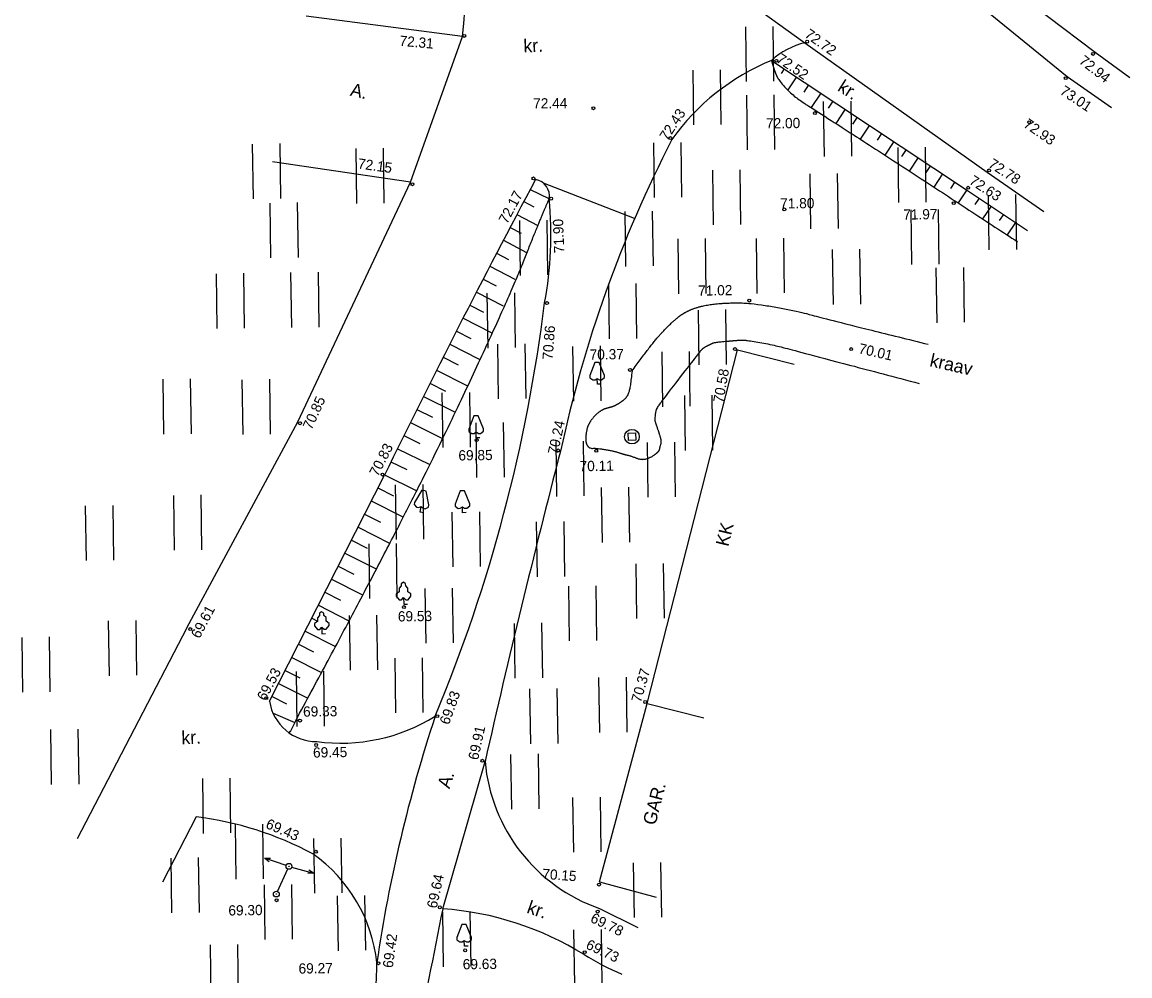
# Model space of a CAD drawing. Extents: x 631826 to 632288, y 6446421 to 6447170.
# Drawn here: x 631901 to 631976.8, y 6446999 to 6447064.2 of the extents above; entities that cross this region are included whole.
import ezdxf

# ---------------------------------------------------------------- set-up
doc = ezdxf.new("R2010")
doc.units = 0
for name, color, linetype in [('41', 7, 'Continuous'), ('ASFBET', 7, 'Continuous'), ('HALJASTUS', 7, 'Continuous'), ('HOONED', 7, 'Continuous'), ('KAEVUD', 7, 'Continuous'), ('KORGUSED', 7, 'Continuous'), ('POSTID', 7, 'Continuous'), ('PUUD', 7, 'Continuous'), ('VALLID', 7, 'Continuous'), ('VESI', 7, 'Continuous')]:
    doc.layers.add(name, color=color, linetype=linetype)

# ---------------------------------------------------------------- blocks, each defined once
blk = doc.blocks.new('PL')
at = {"layer": 'PUUD'}
blk.add_lwpolyline([(0, 9), (3, 6), (6, 6), (10, 11), (10, 14), (6, 17), (6, 22), (3, 25), (3, 28), (0, 30), (-3, 28), (-3, 25), (-6, 22), (-6, 17), (-10, 14), (-10, 11), (-6, 6), (-3, 6), (0, 9), (0, 0), (5, 0)], dxfattribs=at)
blk = doc.blocks.new('PI')
for p, q in [((-3, 30), (-10, 12)), ((3, 30), (-3, 30)), ((10, 12), (3, 30)), ((-10, 12), (-10, 9)), ((-10, 9), (-6, 6)), ((-6, 6), (-3, 6)), ((-3, 6), (0, 8)), ((0, 0), (0, 8)), ((0, 8), (3, 6)), ((5, 0), (0, 0)), ((3, 6), (6, 6)), ((6, 6), (10, 9)), ((10, 9), (10, 12))]:
    blk.add_line(p, q)
blk = doc.blocks.new('HEIN')
at = {"layer": '41'}
for p, q in [((-10.6, -0.8), (-10.6, 49.2)), ((14.4, -0.8), (14.4, 49.2))]:
    blk.add_line(p, q, dxfattribs=at)
blk = doc.blocks.new('LAT3')
for radius in [2.5, 0.167]:
    blk.add_circle((0, 0), radius)
blk = doc.blocks.new('NOOLM')
for p, q in [((2.5, 0), (21.84, 0)), ((21.84, 0), (17.33, 1.5)), ((21.84, 0), (17.33, -1.48))]:
    blk.add_line(p, q)
blk = doc.blocks.new('KD')
for p, q in [((-5, 5), (5, 5)), ((-5, -5), (-5, 5)), ((5, 5), (5, -5)), ((5, -5), (-5, -5))]:
    blk.add_line(p, q)
blk.add_circle((0, 0), 10)

msp = doc.modelspace()

# ---------------------------------------------------------------- linework, layer by layer
at = {"layer": 'ASFBET'}
for p, q in [((631932.604, 6447078.599), (631954.595, 6447062.811)), ((631931.17, 6447063.238), (631920.48, 6447064.618)), ((631974.443, 6447062.169), (631976.818, 6447060.442)), ((631972.539, 6447060.506), (631975.567, 6447058.376)), ((631927.617, 6447053.258), (631918.177, 6447054.654)), ((631942.94, 6447050.776), (631936.715, 6447053.195)), ((631917.964, 6447017.741), (631925.802, 6447033.18)), ((631912.303, 6447022.775), (631904.797, 6447008.321)), ((631929.811, 6447003.546), (631932.708, 6447013.615)), ((631912.952, 6447009.841), (631910.638, 6447005.363)), ((631940.534, 6447003.562), (631943.156, 6447002.263))]:
    msp.add_line(p, q, dxfattribs=at)
for points in [[(631938.477, 6447085.897), (631960.025, 6447070.706), (631972.539, 6447060.506)], [(631912.303, 6447022.775), (631919.906, 6447036.866), (631927.617, 6447053.258), (631931.17, 6447063.238)], [(631954.595, 6447062.811), (631967.058, 6447053.962), (631970.927, 6447051.268)]]:
    msp.add_lwpolyline(points, dxfattribs=at)
for centre, radius, start, end in [((631762.148, 6447078.819), 169.738, 354.73316, 359.58652), ((631955.791, 6447057.758), 5.192, 103.31563, 132.2283), ((631958.28, 6447047.087), 15.699, 112.38605, 144.55627), ((632022.134, 6447016.788), 86.179, 152.79168, 167.9013), ((632519.708, 6446742.498), 661.227, 151.947574, 153.920941), ((631935.942, 6447052.308), 1.172, 350.68221, 79.06043), ((631912.1, 6447049.68), 25.117, 349.27584, 5.57083), ((631829.489, 6447058.247), 108.103, 337.40754, 352.96477), ((632585.41, 6446866.233), 669.135, 165.404455, 167.275766), ((631921.183, 6447018.245), 3.258, 188.9034, 270.24329), ((631922.828, 6447027.183), 12.304, 262.38412, 301.71858), ((632023.866, 6446985.451), 99.604, 161.70572, 171.67852), ((631944.413, 6447014.654), 11.75, 185.06975, 250.72489), ((631910.109, 6446987.154), 22.864, 61.76347, 82.8571), ((631914.87, 6446998.714), 10.505, 6.29792, 54.79194), ((633050.653, 6446777.662), 1143.376, 168.605755, 169.574563), ((631928.268, 6446982.296), 21.306, 58.25969, 85.84638), ((631949.518, 6447016.648), 19.087, 238.25969, 247.02571), ((631903.038, 6446999.993), 22.273, 348.03384, 359.67368)]:
    msp.add_arc(centre, radius, start, end, dxfattribs=at)
at = {"layer": 'HOONED'}
for p, q in [((631943.807, 6447017.596), (631949.977, 6447041.803)), ((631949.977, 6447041.803), (631953.852, 6447040.815)), ((631940.541, 6447005.379), (631943.807, 6447017.596)), ((631943.807, 6447017.596), (631947.682, 6447016.608)), ((631940.541, 6447005.379), (631944.405, 6447004.347))]:
    msp.add_line(p, q, dxfattribs=at)
at = {"layer": 'KORGUSED'}
for centre in [(631931.283, 6447063.277), (631954.743, 6447062.882), (631974.301, 6447062.047), (631952.636, 6447061.571), (631972.435, 6447060.386), (631940.12, 6447058.328), (631955.277, 6447057.995), (631969.932, 6447057.366), (631945.389, 6447056.288), (631967.188, 6447054.075), (631927.737, 6447053.125), (631936.016, 6447053.528), (631965.76, 6447052.89), (631937.222, 6447052.138), (631953.181, 6447051.404), (631964.772, 6447051.831), (631936.944, 6447044.995), (631950.783, 6447045.168), (631949.807, 6447041.844), (631957.754, 6447041.848), (631942.624, 6447040.419), (631920.048, 6447036.768), (631932.133, 6447035.62), (631937.708, 6447034.913), (631940.317, 6447034.888), (631925.694, 6447033.258), (631927.155, 6447024.188), (631912.539, 6447022.687), (631917.739, 6447017.955), (631943.663, 6447017.693), (631929.435, 6447016.725), (631920.047, 6447016.426), (631921.152, 6447014.754), (631932.528, 6447013.677), (631921.134, 6447007.444), (631940.504, 6447005.199), (631918.446, 6447004.129), (631929.615, 6447003.643), (631940.412, 6447003.354), (631931.348, 6447000.7), (631939.529, 6447000.577), (631925.42, 6446999.818)]:
    msp.add_circle(centre, 0.1, dxfattribs=at)
at = {"layer": 'POSTID'}
msp.add_line((631918.512, 6447004.733), (631919.21, 6447006.267), dxfattribs=at)
for radius in [0.2, 0.0134]:
    msp.add_circle((631918.429, 6447004.551), radius, dxfattribs=at)
at = {"layer": 'VALLID'}
for p, q in [((631952.339, 6447061.579), (631952.317, 6447061.546)), ((631953.172, 6447061.027), (631952.965, 6447060.715)), ((631954.006, 6447060.473), (631953.413, 6447059.579)), ((631954.84, 6447059.921), (631954.511, 6447059.425)), ((631955.672, 6447059.369), (631955.013, 6447058.373)), ((631956.506, 6447058.816), (631956.179, 6447058.324)), ((631957.339, 6447058.264), (631956.694, 6447057.29)), ((631958.173, 6447057.712), (631957.853, 6447057.229)), ((631959.007, 6447057.16), (631958.373, 6447056.203)), ((631959.84, 6447056.607), (631959.526, 6447056.133)), ((631960.674, 6447056.055), (631960.051, 6447055.115)), ((631961.507, 6447055.503), (631961.199, 6447055.036)), ((631962.341, 6447054.95), (631961.728, 6447054.025)), ((631963.174, 6447054.398), (631962.871, 6447053.939)), ((631964.008, 6447053.845), (631963.404, 6447052.934)), ((631964.842, 6447053.293), (631964.542, 6447052.84)), ((631937.098, 6447052.119), (631935.821, 6447052.753)), ((631965.675, 6447052.74), (631965.074, 6447051.846)), ((631966.505, 6447052.182), (631966.208, 6447051.741)), ((631935.359, 6447051.944), (631936.034, 6447051.586)), ((631967.335, 6447051.625), (631966.749, 6447050.752)), ((631934.891, 6447051.06), (631936.319, 6447050.306)), ((631968.165, 6447051.067), (631967.875, 6447050.636)), ((631934.426, 6447050.175), (631935.178, 6447049.78)), ((631968.995, 6447050.51), (631968.421, 6447049.656)), ((631933.961, 6447049.289), (631935.539, 6447048.463)), ((631933.497, 6447048.404), (631934.322, 6447047.973)), ((631933.036, 6447047.516), (631934.749, 6447046.626)), ((631932.576, 6447046.629), (631933.462, 6447046.169)), ((631932.117, 6447045.741), (631933.947, 6447044.796)), ((631931.658, 6447044.852), (631932.6, 6447044.368)), ((631931.202, 6447043.963), (631933.134, 6447042.972)), ((631930.747, 6447043.072), (631931.734, 6447042.568)), ((631930.292, 6447042.18), (631932.308, 6447041.156)), ((631929.84, 6447041.289), (631930.866, 6447040.77)), ((631929.389, 6447040.396), (631931.468, 6447039.347)), ((631928.939, 6447039.504), (631929.992, 6447038.974)), ((631928.491, 6447038.61), (631930.617, 6447037.545)), ((631928.043, 6447037.716), (631929.115, 6447037.181)), ((631927.597, 6447036.82), (631929.756, 6447035.747)), ((631927.153, 6447035.925), (631928.235, 6447035.388)), ((631926.71, 6447035.029), (631928.877, 6447033.96)), ((631926.269, 6447034.131), (631927.352, 6447033.598)), ((631925.828, 6447033.233), (631927.992, 6447032.174)), ((631925.376, 6447032.341), (631926.451, 6447031.796)), ((631924.924, 6447031.45), (631927.076, 6447030.357)), ((631924.471, 6447030.558), (631925.548, 6447030.011)), ((631924.019, 6447029.667), (631926.168, 6447028.575)), ((631923.565, 6447028.775), (631924.637, 6447028.231)), ((631923.113, 6447027.883), (631925.251, 6447026.797)), ((631922.66, 6447026.991), (631923.727, 6447026.45)), ((631922.208, 6447026.1), (631924.33, 6447025.023)), ((631921.755, 6447025.208), (631922.809, 6447024.673)), ((631921.302, 6447024.316), (631923.397, 6447023.252)), ((631920.85, 6447023.425), (631921.239, 6447023.227)), ((631920.397, 6447022.533), (631922.466, 6447021.483)), ((631919.944, 6447021.642), (631920.97, 6447021.122)), ((631919.492, 6447020.75), (631921.522, 6447019.719)), ((631919.039, 6447019.859), (631920.044, 6447019.348)), ((631918.587, 6447018.967), (631920.576, 6447017.957)), ((631918.133, 6447018.075), (631919.119, 6447017.575)), ((631918.217, 6447016.939), (631919.683, 6447016.284)), ((631919.757, 6447016.429), (631919.38, 6447015.65)), ((631919.317, 6447015.575), (631919.401, 6447015.693))]:
    msp.add_line(p, q, dxfattribs=at)
msp.add_lwpolyline([(631952.301, 6447061.603), (631965.655, 6447052.754), (631969.825, 6447049.952)], dxfattribs=at)
for points in [[(631952.301, 6447061.603), (631952.491, 6447060.895), (631952.813, 6447060.197), (631953.632, 6447059.325), (631954.5, 6447058.687), (631955.385, 6447058.149), (631964.883, 6447051.979), (631969.14, 6447049.186)], [(631919.757, 6447016.429), (631927.143, 6447030.084), (631934.168, 6447044.873), (631936.579, 6447050.99), (631937.098, 6447052.119)]]:
    msp.add_open_spline(points, degree=2, dxfattribs=at)
at = {"layer": 'VESI'}
msp.add_lwpolyline([(631939.545, 6447087.28), (631961.394, 6447072.042), (631974.443, 6447062.169)], dxfattribs=at)
for points in [[(631942.765, 6447040.349), (631944.147, 6447042.269), (631945.531, 6447043.745), (631946.457, 6447044.433), (631947.545, 6447044.813), (631948.791, 6447044.987), (631950.728, 6447045.031), (631953.95, 6447044.489), (631956.04, 6447043.896), (631963.029, 6447042.176)], [(631942.765, 6447040.349), (631942.632, 6447039.076), (631942.379, 6447038.5), (631941.967, 6447038.183), (631941.503, 6447037.916), (631941.088, 6447037.806), (631940.725, 6447037.697), (631940.212, 6447037.306), (631939.803, 6447036.748), (631939.652, 6447036.33), (631939.56, 6447035.497), (631939.827, 6447035.033), (631940.352, 6447035.076), (631941.599, 6447034.85), (631942.174, 6447034.65), (631942.645, 6447034.553), (631943.377, 6447034.252), (631944.003, 6447034.398), (631944.618, 6447034.841), (631944.666, 6447035.102), (631944.765, 6447035.416), (631944.762, 6447035.675), (631944.343, 6447036.926), (631944.343, 6447036.926), (631944.372, 6447037.489), (631944.471, 6447037.802), (631944.573, 6447037.96), (631945.036, 6447038.58), (631947.28, 6447041.482), (631947.586, 6447041.902), (631948.103, 6447042.17), (631948.465, 6447042.331), (631949.263, 6447042.385)], [(631949.263, 6447042.385), (631950.025, 6447042.457), (631950.545, 6447042.465), (631952.266, 6447042.177), (631953.937, 6447041.733), (631962.412, 6447039.494)]]:
    msp.add_open_spline(points, degree=2, dxfattribs=at)

# ---------------------------------------------------------------- block references
at = {"layer": 'HALJASTUS'}
for name, p, xscale, yscale, rotation in [('HEIN', (631951.387, 6447060.224), 0.0749966077754154, 0.07499660777541538, 0.8214575902416522), ('HEIN', (631947.787, 6447057.261), 0.0749966077754154, 0.07499660777541538, 0.8214575902416522), ('HEIN', (631951.454, 6447055.546), 0.0749966077754154, 0.07499660777541538, 0.8214575902416522), ('HEIN', (631956.717, 6447055.102), 0.0749966077754154, 0.07499660777541538, 0.8214575902416522), ('HEIN', (631945.1, 6447052.283), 0.0749966077754154, 0.07499660777541538, 0.8214575902416522), ('HEIN', (631917.653, 6447052.202), 0.0749966077754154, 0.07499660777541538, 0.8214575902416522), ('HEIN', (631924.735, 6447051.887), 0.0749966077754154, 0.07499660777541538, 0.8214575902416522), ('HEIN', (631961.81, 6447051.952), 0.0749966077754154, 0.07499660777541538, 0.8214575902416522), ('HEIN', (631949.134, 6447050.418), 0.0749966077754154, 0.07499660777541538, 0.8214575902416522), ('HEIN', (631955.799, 6447050.15), 0.0749966077754154, 0.07499660777541538, 0.8214575902416522), ('HEIN', (631967.997, 6447048.712), 0.0749966077754154, 0.07499660777541538, 0.8214575902416522), ('HEIN', (631918.856, 6447048.164), 0.0749966077754154, 0.07499660777541538, 0.8214575902416522), ('HEIN', (631935.926, 6447046.962), 0.0749966077754154, 0.07499660777541538, 0.8214575902416522), ('HEIN', (631943.139, 6447047.577), 0.0749966077754154, 0.07499660777541538, 0.8214575902416522), ('HEIN', (631962.703, 6447047.701), 0.0749966077754154, 0.07499660777541538, 0.8214575902416522), ('HEIN', (631946.756, 6447045.705), 0.0749966077754154, 0.07499660777541538, 0.8214575902416522), ('HEIN', (631952.116, 6447045.729), 0.0749966077754154, 0.07499660777541538, 0.8214575902416522), ('HEIN', (631957.33, 6447044.972), 0.0749966077754154, 0.07499660777541538, 0.8214575902416522), ('HEIN', (631915.179, 6447043.328), 0.0749966077754154, 0.07499660777541538, 0.8214575902416522), ('HEIN', (631920.277, 6447043.401), 0.0749966077754154, 0.07499660777541538, 0.8214575902416522), ('HEIN', (631964.425, 6447043.723), 0.0749966077754154, 0.07499660777541538, 0.8214575902416522), ('HEIN', (631942.013, 6447042.621), 0.0749966077754154, 0.07499660777541538, 0.8214575902416522), ('HEIN', (631933.707, 6447041.991), 0.0749966077754154, 0.07499660777541538, 0.8214575902416522), ('HEIN', (631948.146, 6447040.841), 0.0749966077754154, 0.07499660777541538, 0.8214575902416522), ('HEIN', (631934.431, 6447038.505), 0.0749966077754154, 0.07499660777541538, 0.8214575902416522), ('HEIN', (631939.571, 6447038.355), 0.0749966077754154, 0.07499660777541538, 0.8214575902416522), ('HEIN', (631945.666, 6447037.975), 0.0749966077754154, 0.07499660777541538, 0.8214575902416522), ('PI', (631940.389, 6447039.436), 0.04999773851694359, 0.0499977385169436, 0.8214575902416522), ('HEIN', (631911.536, 6447036.101), 0.0749966077754154, 0.07499660777541538, 0.8214575902416522), ('HEIN', (631916.948, 6447036.075), 0.0749966077754154, 0.07499660777541538, 0.8214575902416522), ('HEIN', (631930.629, 6447035.175), 0.0749966077754154, 0.07499660777541538, 0.8214575902416522), ('HEIN', (631947.218, 6447034.982), 0.0749966077754154, 0.07499660777541538, 0.8214575902416522), ('PI', (631932.106, 6447035.773), 0.04999773851694359, 0.0499977385169436, 0.8214575902416522), ('HEIN', (631932.947, 6447033.128), 0.0749966077754154, 0.07499660777541538, 0.8214575902416522), ('HEIN', (631938.416, 6447031.839), 0.0749966077754154, 0.07499660777541538, 0.8214575902416522), ('HEIN', (631944.662, 6447031.773), 0.0749966077754154, 0.07499660777541538, 0.8214575902416522), ('HEIN', (631927.436, 6447028.877), 0.0749966077754154, 0.07499660777541538, 0.8214575902416522), ('HEIN', (631912.259, 6447028.156), 0.0749966077754154, 0.07499660777541538, 0.8214575902416522), ('PI', (631928.265, 6447030.68), 0.04999773851694359, 0.0499977385169436, -9.978383685551838), ('PI', (631931.166, 6447030.651), 0.04999773851694359, 0.0499977385169436, 0.8214575902416522), ('HEIN', (631941.528, 6447028.686), 0.0749966077754154, 0.07499660777541538, 0.8214575902416522), ('HEIN', (631906.232, 6447027.446), 0.0749966077754154, 0.07499660777541538, 0.8214575902416522), ('HEIN', (631931.314, 6447027.008), 0.0749966077754154, 0.07499660777541538, 0.8214575902416522), ('HEIN', (631937.086, 6447026.335), 0.0749966077754154, 0.07499660777541538, 0.8214575902416522), ('HEIN', (631925.621, 6447024.847), 0.0749966077754154, 0.07499660777541538, 0.8214575902416522), ('HEIN', (631943.893, 6447023.469), 0.0749966077754154, 0.07499660777541538, 0.8214575902416522), ('HEIN', (631939.283, 6447021.947), 0.0749966077754154, 0.07499660777541538, 0.8214575902416522), ('HEIN', (631929.463, 6447021.783), 0.0749966077754154, 0.07499660777541538, 0.8214575902416522), ('HEIN', (631924.286, 6447019.941), 0.0749966077754154, 0.07499660777541538, 0.8214575902416522), ('HEIN', (631907.802, 6447019.566), 0.0749966077754154, 0.07499660777541538, 0.8214575902416522), ('HEIN', (631935.572, 6447019.399), 0.0749966077754154, 0.07499660777541538, 0.8214575902416522), ('HEIN', (631901.886, 6447018.442), 0.0749966077754154, 0.07499660777541538, 0.8214575902416522), ('HEIN', (631927.398, 6447017.022), 0.0749966077754154, 0.07499660777541538, 0.8214575902416522), ('HEIN', (631920.646, 6447016.094), 0.0749966077754154, 0.07499660777541538, 0.8214575902416522), ('HEIN', (631941.35, 6447015.686), 0.0749966077754154, 0.07499660777541538, 0.8214575902416522), ('HEIN', (631936.622, 6447014.91), 0.0749966077754154, 0.07499660777541538, 0.8214575902416522), ('HEIN', (631903.85, 6447012.127), 0.0749966077754154, 0.07499660777541538, 0.8214575902416522), ('HEIN', (631935.33, 6447010.433), 0.0749966077754154, 0.07499660777541538, 0.8214575902416522), ('HEIN', (631914.242, 6447008.777), 0.0749966077754154, 0.07499660777541538, 0.8214575902416522), ('HEIN', (631939.57, 6447007.484), 0.0749966077754154, 0.07499660777541538, 0.8214575902416522), ('HEIN', (631916.474, 6447005.638), 0.0749966077754154, 0.07499660777541538, 0.8214575902416522), ('HEIN', (631921.848, 6447004.675), 0.0749966077754154, 0.07499660777541538, 0.8214575902416522), ('HEIN', (631912.083, 6447003.34), 0.0749966077754154, 0.07499660777541538, 0.8214575902416522), ('HEIN', (631943.714, 6447003.008), 0.0749966077754154, 0.07499660777541538, 0.8214575902416522), ('HEIN', (631918.458, 6447001.507), 0.0749966077754154, 0.07499660777541538, 0.8214575902416522), ('HEIN', (631923.465, 6447000.747), 0.0749966077754154, 0.07499660777541538, 0.8214575902416522), ('HEIN', (631930.669, 6446999.648), 0.0749966077754154, 0.07499660777541538, 0.8214575902416522), ('PI', (631931.293, 6447000.977), 0.04999773851694359, 0.0499977385169436, 0.8214575902416522), ('HEIN', (631939.638, 6446998.425), 0.0749966077754154, 0.07499660777541538, 0.8214575902416522), ('HEIN', (631914.771, 6446997.399), 0.0749966077754154, 0.07499660777541538, 0.8214575902416522)]:
    msp.add_blockref(name, p, dxfattribs=dict(at, xscale=xscale, yscale=yscale, rotation=rotation))
at = {"layer": 'KAEVUD', "xscale": 0.04999773851694359, "yscale": 0.0499977385169436, "rotation": 0.8214575902416522}
msp.add_blockref('KD', (631942.758, 6447035.851), dxfattribs=at)
at = {"layer": 'POSTID'}
for name, p, xscale, yscale, rotation in [('NOOLM', (631919.302, 6447006.447), 0.07999638162710977, 0.07999638162710976, 161.5454450365813), ('LAT3', (631919.292, 6447006.45), 0.07999638162710976, 0.07999638162710973, 0.8214575902416523), ('NOOLM', (631919.279, 6447006.452), 0.07999638162710976, 0.07999638162710977, -15.50700065158256)]:
    msp.add_blockref(name, p, dxfattribs=dict(at, xscale=xscale, yscale=yscale, rotation=rotation))
at = {"layer": 'PUUD', "xscale": 0.04999773851694359, "yscale": 0.0499977385169436, "rotation": 0.8214575902416522}
for p in [(631927.145, 6447024.389), (631921.551, 6447022.369)]:
    msp.add_blockref('PL', p, dxfattribs=at)

# ---------------------------------------------------------------- texts
at = {"layer": 'ASFBET'}
for s, height, rotation, p in [('kr.', 0.9, 2.29403, (631935.35, 6447062.141)), ('A.', 0.9, 346.79812, (631923.433, 6447059.198)), ('kr.', 0.9, 327.44412, (631956.762, 6447059.572)), ('kr.', 0.899, 2.21268, (631911.951, 6447014.802)), ('A.', 0.899, 71.85302, (631930.274, 6447011.716)), ('kr.', 0.9, 341.18528, (631935.506, 6447003.283))]:
    msp.add_text(s, height=height, rotation=rotation, dxfattribs=at).set_placement(p)
at = {"layer": 'HOONED'}
for s, height, rotation, p in [('KK', 0.899, 76.52711, (631949.348, 6447028.286)), ('GAR.', 0.9, 75.5994, (631944.358, 6447009.213))]:
    msp.add_text(s, height=height, rotation=rotation, dxfattribs=at).set_placement(p)
at = {"layer": 'KORGUSED'}
for s, height, rotation, p in [(' 72.72', 0.7, 324.4898, (631954.3, 6447063.399)), (' 72.31', 0.699, 354.94438, (631926.573, 6447062.63)), (' 72.52', 0.7, 326.15233, (631952.371, 6447061.688)), (' 72.94', 0.7, 322.05583, (631973.076, 6447061.616)), (' 73.01', 0.7, 326.44752, (631971.757, 6447059.491)), (' 72.44', 0.699, 0.37286, (631935.74, 6447058.308)), (' 72.43', 0.7, 56.5892, (631945.032, 6447055.831)), (' 72.00', 0.7, 0.82146, (631951.673, 6447056.935)), (' 72.93', 0.7, 325.06117, (631969.277, 6447057.245)), (' 72.15', 0.7, 352.11944, (631923.717, 6447054.246)), (' 72.78', 0.7, 327.07375, (631966.865, 6447054.492)), (' 72.63', 0.699, 327.10107, (631965.55, 6447053.34)), (' 72.17', 0.699, 61.82008, (631934.091, 6447050.137)), (' 71.80', 0.7, 0.82146, (631952.64, 6447051.456)), (' 71.97', 0.7, 0.82146, (631961.06, 6447050.698)), (' 71.90', 0.7, 92.33361, (631938.146, 6447048.166)), (' 71.02', 0.7, 0.82146, (631947.029, 6447045.496)), (' 70.86', 0.7, 85.68017, (631937.308, 6447040.84)), (' 70.37', 0.7, 0.82146, (631939.606, 6447041.117)), ('70.01', 0.7, 347.18169, (631958.214, 6447041.57)), (' 70.58', 0.7, 79.76227, (631948.947, 6447037.872)), (' 70.85', 0.7, 65.52611, (631920.732, 6447036.038)), (' 70.24', 0.7, 77.5486, (631937.616, 6447034.33)), (' 70.83', 0.7, 62.89723, (631925.256, 6447032.844)), (' 69.85', 0.7, 0.82146, (631930.63, 6447034.217)), (' 70.11', 0.7, 0.82146, (631938.917, 6447033.482)), (' 69.61', 0.7, 62.30134, (631913.047, 6447021.759)), (' 69.53', 0.7, 0.82146, (631926.487, 6447023.199)), (' 69.53', 0.7, 61.95035, (631917.557, 6447017.494)), (' 70.37', 0.7, 74.0067, (631943.295, 6447017.364)), (' 69.83', 0.7, 70.18863, (631930.143, 6447015.847)), (' 69.33', 0.7, 0.82146, (631920.002, 6447016.686)), (' 69.91', 0.7, 77.6036, (631932.171, 6447013.432)), (' 69.45', 0.7, 0.82146, (631920.684, 6447013.887)), (' 69.43', 0.7, 336.73471, (631917.406, 6447009.199)), (' 70.15', 0.699, 356.05873, (631936.348, 6447005.607)), (' 69.64', 0.7, 77.50893, (631929.339, 6447003.278)), (' 69.30', 0.7, 0.82146, (631914.892, 6447003.077)), (' 69.78', 0.7, 333.8535, (631939.621, 6447002.789)), (' 69.42', 0.699, 82.44368, (631926.36, 6446999.209)), (' 69.73', 0.7, 334.67542, (631939.313, 6447000.964)), (' 69.63', 0.7, 0.82146, (631930.926, 6446999.393)), (' 69.27', 0.7, 0.82146, (631919.694, 6446999.103))]:
    msp.add_text(s, height=height, rotation=rotation, dxfattribs=at).set_placement(p)
at = {"layer": 'VESI'}
msp.add_text('kraav', height=0.9, rotation=347.36092, dxfattribs=at).set_placement((631963.075, 6447040.675))

doc.saveas('drawing.dxf')
